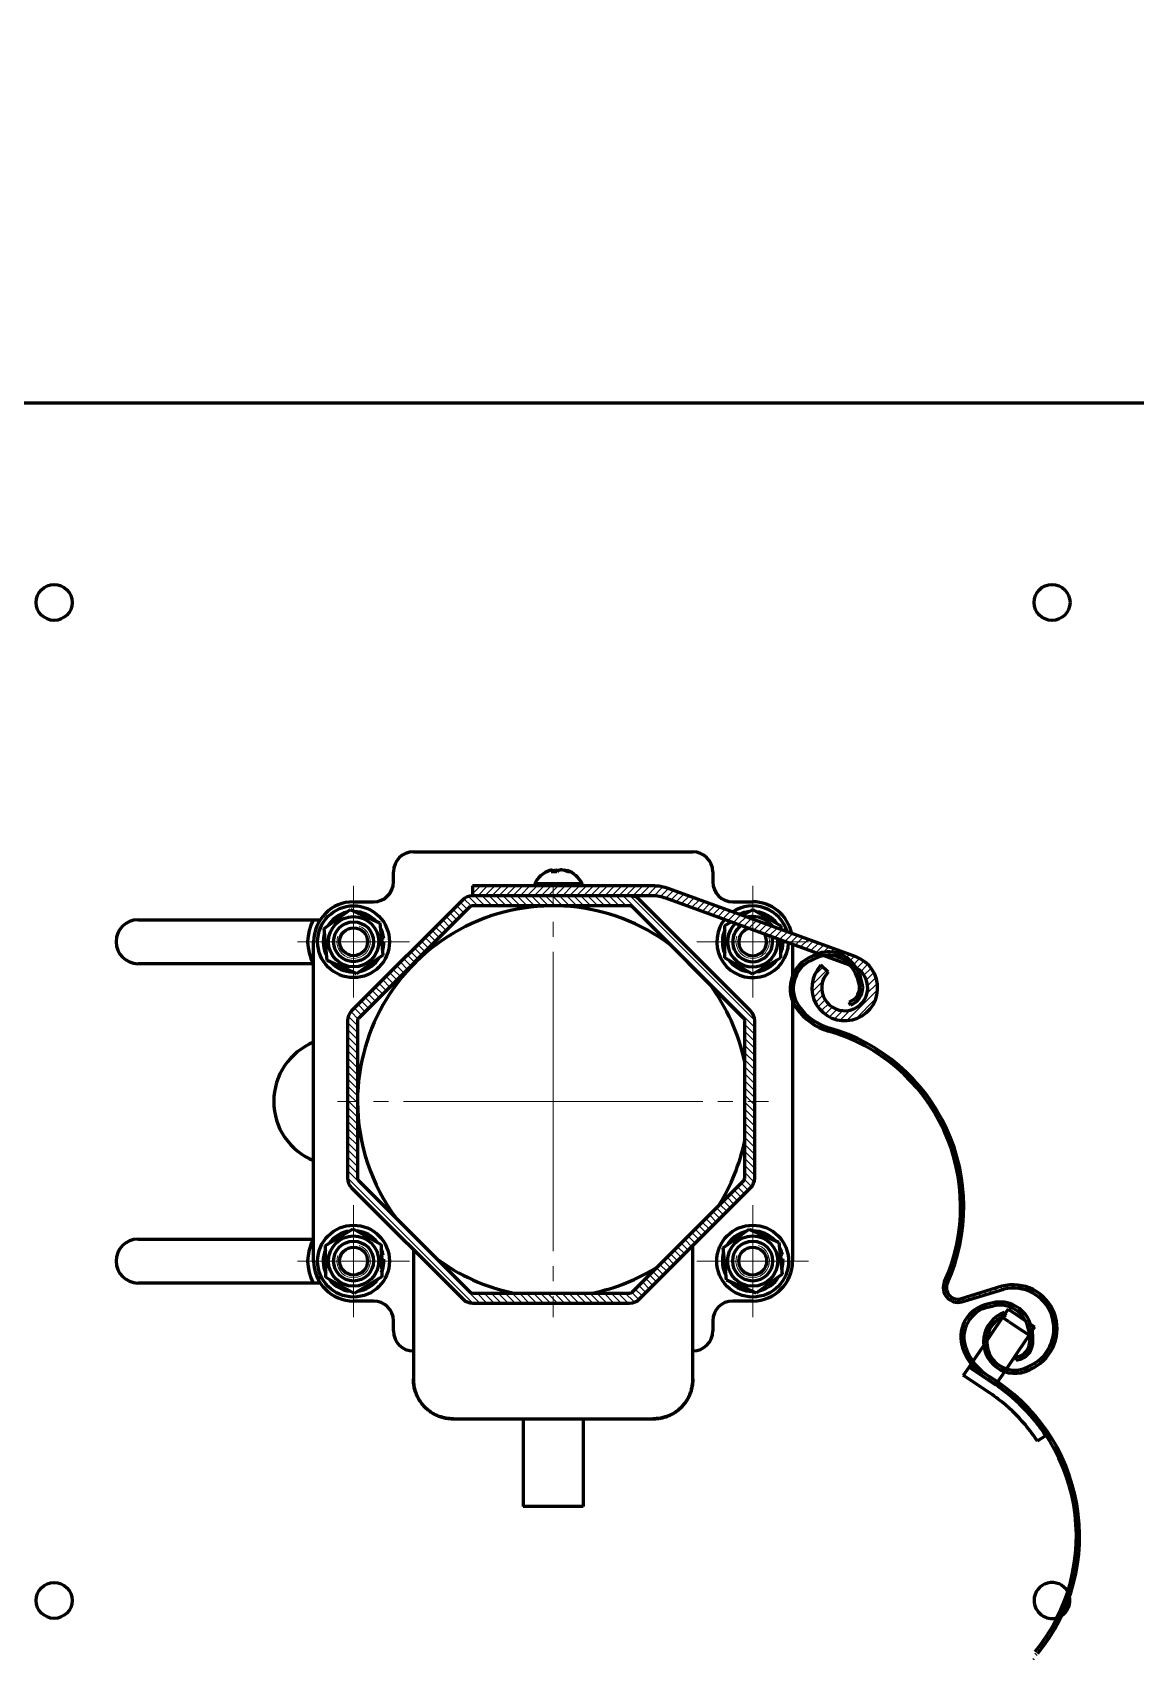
# Model space of a CAD drawing. Header units: millimetres. Extents: x 0 to 841, y 0 to 594.
# Drawn here: x 456.5 to 567.1, y 431.8 to 594 of the extents above; entities that cross this region are included whole.
import ezdxf

# ---------------------------------------------------------------- set-up
doc = ezdxf.new("R2010")
doc.units = ezdxf.units.MM
for name, pattern in [('K5LT_AXLED', [19.5, 15, -1.5, 1.5, -1.5]), ('K5LT_BASIC', [0]), ('K5LT_THIN', [0])]:
    doc.linetypes.add(name, pattern=pattern)
doc.layers.add('Системный слой (1)', color=7, linetype='Continuous', true_color=0x909090)
pattern_1 = [(-45, (0, 0), (0.3535534, 0.3535534), [])]

# ---------------------------------------------------------------- blocks, each defined once
blk = doc.blocks.new('U463')
at = {"layer": 'Системный слой (1)', "color": 5, "linetype": 'K5LT_BASIC', "lineweight": 60, "true_color": 0x0000ff}
for start, end in [(138.3888, 142.6354), (96.7963, 115.7929), (36.7963, 82.6354), (156.7963, 202.6354), (336.7963, 359.0761), (216.7963, 262.6354), (276.7963, 322.6354)]:
    blk.add_arc((528.68, 502.88), 3.04, start, end, dxfattribs=at)
blk = doc.blocks.new('U464')
at = {"layer": 'Системный слой (1)', "color": 5, "linetype": 'K5LT_BASIC', "lineweight": 60, "true_color": 0x0000ff}
for start, end in [(103.0866, 148.9257), (43.0866, 88.9257), (11.6912, 28.9257), (163.0866, 208.9257), (343.0866, 357.5902), (283.0866, 328.9257), (223.0866, 268.9257)]:
    blk.add_arc((528.68, 470.88), 3.04, start, end, dxfattribs=at)
blk = doc.blocks.new('U466')
at = {"layer": 'Системный слой (1)', "color": 5, "linetype": 'K5LT_BASIC', "lineweight": 60, "true_color": 0x0000ff}
for start, end in [(133.621, 6.379), (89.7158, 102.7401), (37.2599, 89.7158)]:
    blk.add_arc((528.68, 502.88), 2.52, start, end, dxfattribs=at)
blk = doc.blocks.new('U467')
at = {"layer": 'Системный слой (1)', "color": 5, "linetype": 'K5LT_BASIC', "lineweight": 60, "true_color": 0x0000ff}
for p, q in [((525.89, 504.51), (526.51, 504.87)), ((527.65, 505.52), (528.7, 506.12))]:
    blk.add_line(p, q, dxfattribs=at)
blk = doc.blocks.new('U468')
at = {"layer": 'Системный слой (1)', "color": 5, "linetype": 'K5LT_BASIC', "lineweight": 60, "true_color": 0x0000ff}
for p, q in [((531.48, 503.06), (531.47, 501.25)), ((531.49, 504.49), (531.49, 504.12))]:
    blk.add_line(p, q, dxfattribs=at)
blk = doc.blocks.new('U469')
at = {"layer": 'Системный слой (1)', "color": 5, "linetype": 'K5LT_BASIC', "lineweight": 60, "true_color": 0x0000ff}
for start, end in [(97.8793, 143.7184), (37.8793, 83.7184), (157.8793, 203.7184), (11.0925, 23.7184), (337.8793, 356.9915), (217.8793, 263.7184), (277.8793, 323.7184)]:
    blk.add_arc((488.68, 470.88), 3.04, start, end, dxfattribs=at)
blk = doc.blocks.new('U471')
at = {"layer": 'Системный слой (1)', "color": 5, "linetype": 'K5LT_BASIC', "lineweight": 60, "true_color": 0x0000ff}
for start, end in [(167.9633, 14.0438), (125.9562, 167.9633)]:
    blk.add_arc((528.68, 502.88), 2, start, end, dxfattribs=at)
blk = doc.blocks.new('U472')
at = {"layer": 'Системный слой (1)', "color": 5, "linetype": 'K5LT_BASIC', "lineweight": 60, "true_color": 0x0000ff}
for start, end in [(167.9633, 33.1064), (106.8936, 167.9633)]:
    blk.add_arc((528.68, 502.88), 1.4, start, end, dxfattribs=at)
blk = doc.blocks.new('U473')
at = {"layer": 'Системный слой (1)', "color": 5, "linetype": 'K5LT_BASIC', "lineweight": 60, "true_color": 0x0000ff}
for start, end in [(102.603, 148.4421), (42.603, 88.4421), (162.603, 208.4421), (6.5205, 28.4421), (342.603, 352.4195), (222.603, 268.4421), (282.603, 328.4421)]:
    blk.add_arc((488.68, 502.88), 3.04, start, end, dxfattribs=at)
blk = doc.blocks.new('U474')
at = {"layer": 'Системный слой (1)', "color": 5, "linetype": 'K5LT_BASIC', "lineweight": 60, "true_color": 0x0000ff}
for p, q in [((532.68, 502.62), (532.68, 499.5)), ((532.68, 496.91), (532.68, 470.88))]:
    blk.add_line(p, q, dxfattribs=at)
blk = doc.blocks.new('U475')
at = {"layer": 'Системный слой (1)', "color": 5, "linetype": 'K5LT_BASIC', "lineweight": 60, "true_color": 0x0000ff}
for start, end in [(53.1921, 180), (11.5953, 36.8079), (180, 216.8079), (327.7441, 348.4047), (233.1921, 258.4047), (281.5953, 302.2559)]:
    blk.add_arc((508.68, 486.88), 19.6, start, end, dxfattribs=at)
blk = doc.blocks.new('U477')
at = {"layer": 'Системный слой (1)', "color": 5, "linetype": 'K5LT_BASIC', "lineweight": 60, "true_color": 0x0000ff}
for p, q in [((509.8, 510.09), (510.07, 510.02)), ((510.07, 510.02), (510.1, 510.01))]:
    blk.add_line(p, q, dxfattribs=at)
blk = doc.blocks.new('U483')
at = {"layer": 'Системный слой (1)', "color": 5, "linetype": 'K5LT_BASIC', "lineweight": 60, "true_color": 0x0000ff}
for p, q in [((550.75, 460.84), (551.04, 461.27)), ((550.37, 460.27), (550.56, 460.56))]:
    blk.add_line(p, q, dxfattribs=at)
blk = doc.blocks.new('U484')
at = {"layer": 'Системный слой (1)', "color": 5, "linetype": 'K5LT_BASIC', "lineweight": 60, "true_color": 0x0000ff}
for p, q in [((554.29, 466.07), (553.98, 465.62)), ((553.8, 465.35), (553.73, 465.24))]:
    blk.add_line(p, q, dxfattribs=at)
blk = doc.blocks.new('U485')
at = {"layer": 'Системный слой (1)', "color": 5, "linetype": 'K5LT_BASIC', "lineweight": 60, "true_color": 0x0000ff}
for p, q in [((556.94, 464.28), (556.69, 463.92)), ((556.43, 463.53), (556.38, 463.45))]:
    blk.add_line(p, q, dxfattribs=at)
blk = doc.blocks.new('U486')
at = {"layer": 'Системный слой (1)', "color": 5, "linetype": 'K5LT_BASIC', "lineweight": 60, "true_color": 0x0000ff}
for p, q in [((553.7, 459.48), (553.23, 458.78)), ((553.05, 458.51), (553.02, 458.48))]:
    blk.add_line(p, q, dxfattribs=at)
blk = doc.blocks.new('U487')
at = {"layer": 'Системный слой (1)', "color": 5, "linetype": 'K5LT_BASIC', "lineweight": 60, "true_color": 0x0000ff}
for p, q in [((551.04, 461.27), (551.84, 462.44)), ((552.14, 462.89), (552.61, 463.59))]:
    blk.add_line(p, q, dxfattribs=at)
blk = doc.blocks.new('U488')
at = {"layer": 'Системный слой (1)', "color": 5, "linetype": 'K5LT_BASIC', "lineweight": 60, "true_color": 0x0000ff}
for p, q in [((555.26, 461.8), (554.11, 460.09)), ((553.92, 459.81), (553.7, 459.48))]:
    blk.add_line(p, q, dxfattribs=at)
blk = doc.blocks.new('U489')
at = {"layer": 'Системный слой (1)', "color": 5, "linetype": 'K5LT_BASIC', "lineweight": 60, "true_color": 0x0000ff}
for start, end in [(16.0714, 123.9286), (141.8796, 155.8883), (155.8883, 358.1204)]:
    blk.add_arc((528.68, 502.88), 3.6, start, end, dxfattribs=at)
blk = doc.blocks.new('U495')
at = {"layer": 'Системный слой (1)', "color": 5, "linetype": 'K5LT_BASIC', "lineweight": 60, "true_color": 0x0000ff}
for start, end in [(29.1754, 180), (180, 286.6579), (302.7504, 13.0829)]:
    blk.add_arc((558.68, 436.88), 1.8, start, end, dxfattribs=at)
blk = doc.blocks.new('U543')
at = {"layer": 'Системный слой (1)', "color": 30, "linetype": 'K5LT_AXLED', "lineweight": 18, "true_color": 0xff8000}
for q in [(488.68, 508.48), (483.08, 502.88), (488.68, 497.28), (494.28, 502.88)]:
    blk.add_line((488.68, 502.88), q, dxfattribs=at)
blk = doc.blocks.new('U544')
at = {"layer": 'Системный слой (1)', "color": 30, "linetype": 'K5LT_AXLED', "lineweight": 18, "true_color": 0xff8000}
for q in [(528.68, 508.48), (523.08, 502.88), (528.68, 497.28), (534.28, 502.88)]:
    blk.add_line((528.68, 502.88), q, dxfattribs=at)
blk = doc.blocks.new('U545')
at = {"layer": 'Системный слой (1)', "color": 30, "linetype": 'K5LT_AXLED', "lineweight": 18, "true_color": 0xff8000}
for q in [(528.68, 476.48), (523.08, 470.88), (528.68, 465.28), (534.28, 470.88)]:
    blk.add_line((528.68, 470.88), q, dxfattribs=at)
blk = doc.blocks.new('U546')
at = {"layer": 'Системный слой (1)', "color": 30, "linetype": 'K5LT_AXLED', "lineweight": 18, "true_color": 0xff8000}
for q in [(488.68, 476.48), (483.08, 470.88), (488.68, 465.28), (494.28, 470.88)]:
    blk.add_line((488.68, 470.88), q, dxfattribs=at)
blk = doc.blocks.new('U547')
at = {"layer": 'Системный слой (1)', "color": 30, "linetype": 'K5LT_AXLED', "lineweight": 18, "true_color": 0xff8000}
for q in [(508.68, 508.48), (487.08, 486.88), (508.68, 465.28), (530.28, 486.88)]:
    blk.add_line((508.68, 486.88), q, dxfattribs=at)

msp = doc.modelspace()

# ---------------------------------------------------------------- hatches: boundary and pattern name
at = {"layer": 'Системный слой (1)'}
h = msp.add_hatch(dxfattribs=at)
h.set_pattern_fill('Металл', angle=45, style=0, pattern_type=0)
h.set_pattern_definition([(45, (0, 0), (-0.3535534, 0.3535534), [])])
h.paths.add_polyline_path([(518.6115, 508.4841), (518.6115, 507.4841), (519.9796, 507.2429), (520.3216, 508.1826)])
h.paths.add_polyline_path([(518.6115, 507.4841), (518.6115, 508.4841), (500.6115, 508.4841), (500.6115, 507.4841)])
h.paths.add_polyline_path([(520.3216, 508.1826), (519.9796, 507.2429), (538.6967, 500.4304), (539.68, 499.7379), (540.1793, 498.6438), (540.0582, 497.4473), (539.3497, 496.4754), (538.2476, 495.994), (537.0532, 496.1347), (536.0931, 496.8589), (535.6297, 497.9688), (535.7899, 499.1607), (536.2316, 499.8416), (535.5018, 500.5253), (534.7689, 499.2806), (534.6378, 497.8421), (535.1336, 496.4855), (536.1614, 495.4705), (537.5242, 494.9918), (538.9609, 495.1409), (540.1963, 495.8894), (540.9937, 497.0938), (541.2002, 498.5234), (540.7765, 499.9043), (539.8035, 500.9719), (539.0387, 501.3701)])
h = msp.add_hatch(dxfattribs=at)
h.set_pattern_fill('Металл', angle=-45, style=0, pattern_type=0)
h.set_pattern_definition(pattern_1)
h.paths.add_polyline_path([(488.0815, 479.2141), (488.3924, 478.3344), (488.4916, 478.2241), (499.6215, 467.0942), (500.4633, 466.692), (500.6115, 466.6841), (516.3516, 466.6841), (517.2312, 466.995), (517.3415, 467.0942), (528.4715, 478.2241), (528.8737, 479.0659), (528.8815, 479.2141), (528.8815, 494.9542), (528.5707, 495.8338), (528.4715, 495.9441), (517.3415, 507.0741), (516.4997, 507.4763), (516.3516, 507.4841), (500.6115, 507.4841), (499.7318, 507.1733), (499.6215, 507.0741), (488.4916, 495.9441), (488.0894, 495.1023), (488.0815, 494.9542)])
h.paths.add_polyline_path([(527.7644, 478.9312), (516.6344, 467.8013), (516.3516, 467.6841), (500.6115, 467.6841), (500.3286, 467.8013), (489.1987, 478.9312), (489.0815, 479.2141), (489.0815, 494.9542), (489.1987, 495.237), (500.3286, 506.367), (500.6115, 506.4841), (516.3516, 506.4841), (516.6344, 506.367), (527.7644, 495.237), (527.8815, 494.9542), (527.8815, 479.2141)])
h = msp.add_hatch(dxfattribs=at)
h.set_pattern_fill('Металл', angle=-45, style=0, pattern_type=0)
h.set_pattern_definition(pattern_1)
h.paths.add_polyline_path([(553.8536, 468.0813), (555.4608, 468.1328), (556.963, 467.5594), (558.127, 466.45), (558.772, 464.9771), (558.7978, 463.3693), (558.2003, 461.8764), (557.0724, 460.7304), (556.6688, 460.4898), (556.2607, 460.2775), (554.9654, 459.9591), (553.6687, 460.2715), (552.6606, 461.145), (552.1668, 462.3841), (552.2976, 463.7116), (553.0239, 464.8304), (554.0377, 465.4443), (553.9332, 465.7468), (552.7391, 464.9998), (551.9916, 463.8059), (551.8413, 462.4054), (552.3183, 461.0801), (553.3267, 460.0966), (554.6636, 459.653), (556.0599, 459.8384), (556.4085, 459.9936), (556.8165, 460.206), (558.125, 461.2443), (558.9522, 462.6956), (559.1788, 464.3506), (558.7721, 465.9708), (557.7909, 467.3227), (556.3764, 468.2114), (554.7327, 468.5088), (553.6509, 468.3603), (549.4769, 467.0842), (548.645, 467.2419), (548.1419, 467.9229), (548.2039, 468.6993), (549.3196, 471.9641), (549.8145, 475.3786), (549.6716, 478.8259), (548.8958, 482.1878), (547.5137, 485.3491), (545.5727, 488.2015), (543.1392, 490.6473), (540.2966, 492.6027), (537.1423, 494.0007), (536.3774, 494.2398), (534.6662, 495.0655), (533.3231, 496.4092), (533.2999, 496.4421), (532.7804, 497.7366), (532.8852, 499.1275), (533.5928, 500.3295), (534.4025, 500.9389), (534.9348, 501.2158), (536.2432, 501.541), (537.5562, 501.235), (538.5633, 500.3957), (539.2838, 498.9143), (539.3707, 498.5077), (539.2098, 497.5612), (538.5932, 496.9562), (538.3457, 496.8274), (538.4934, 496.5436), (538.741, 496.6724), (539.4962, 497.4181), (539.6999, 498.4597), (539.6865, 498.5592), (539.1029, 500.1648), (538.8187, 500.5884), (537.7313, 501.5049), (536.3542, 501.8598), (534.9593, 501.5829), (534.7871, 501.4997), (534.2548, 501.2227), (533.1306, 500.2812), (532.5074, 498.9538), (532.5013, 497.4874), (533.0376, 496.2587), (534.4022, 494.8615), (536.1432, 493.9764), (536.2885, 493.9324), (539.4712, 492.6796), (542.3655, 490.857), (544.8707, 488.5282), (546.8992, 485.7742), (548.3805, 482.6912), (549.2628, 479.3866), (549.5155, 475.9755), (549.1297, 472.5769), (548.1189, 469.3093), (547.912, 468.8303), (547.8241, 467.8743), (548.3412, 467.0656), (549.2459, 466.7442), (549.6437, 466.7942)])
h = msp.add_hatch(dxfattribs=at)
h.set_pattern_fill('Металл', angle=-45, style=0, pattern_type=0)
h.set_pattern_definition(pattern_1)
h.paths.add_polyline_path([(562.5461, 429.4933), (564.1118, 429.1271), (565.4145, 428.1844), (566.2517, 426.8116), (566.4935, 425.2219), (566.1022, 423.6622), (565.1387, 422.3749), (563.7526, 421.5598), (563.3005, 421.4319), (562.8514, 421.3324), (561.5178, 421.3601), (560.3462, 421.9976), (559.5985, 423.1022), (559.4422, 424.4269), (559.9121, 425.6752), (560.9032, 426.5679), (562.0414, 426.8986), (562.0187, 427.2178), (560.672, 426.8053), (559.641, 425.8455), (559.1333, 424.5317), (559.2511, 423.128), (559.9706, 421.9171), (561.147, 421.1426), (562.5437, 420.9603), (562.9206, 421.02), (563.3697, 421.1195), (564.9024, 421.7838), (566.077, 422.9716), (566.7242, 424.5115), (566.7508, 426.1818), (566.1529, 427.7415), (565.0166, 428.966), (563.5059, 429.6788), (562.4225, 429.8153), (558.0604, 429.663), (557.2977, 430.0306), (556.988, 430.8186), (557.2488, 431.5525), (559.1715, 434.4173), (560.5333, 437.5874), (561.2875, 440.9542), (561.4083, 444.4023), (560.8915, 447.8136), (559.7548, 451.0712), (558.0372, 454.0635), (555.7976, 456.688), (553.1126, 458.8548), (552.4357, 459.2838), (550.9965, 460.5241), (550.0469, 462.1697), (550.0331, 462.2074), (549.8663, 463.5923), (550.3275, 464.9087), (551.3221, 465.8866), (552.262, 466.2656), (552.8478, 466.3954), (554.1957, 466.3708), (555.3848, 465.7355), (556.1403, 464.6641), (556.4529, 463.0467), (556.4316, 462.6314), (556.0312, 461.7589), (555.2791, 461.3341), (555.0067, 461.2737), (555.0759, 460.9613), (555.3483, 461.0217), (556.2708, 461.5465), (556.7372, 462.4998), (556.75, 462.5995), (556.6018, 464.3014), (556.437, 464.7841), (555.6238, 465.9508), (554.3855, 466.65), (552.9665, 466.7436), (552.7785, 466.7078), (552.1928, 466.5781), (550.8631, 465.9596), (549.9176, 464.8387), (549.5322, 463.4238), (549.7323, 462.0982), (550.6887, 460.3954), (552.1413, 459.0899), (552.2702, 459.0098), (555.0202, 456.976), (557.3443, 454.4664), (559.1613, 451.5685), (560.4079, 448.3834), (561.0408, 445.022), (561.0377, 441.6016), (560.399, 438.2414), (559.1467, 435.0584), (557.3246, 432.1638), (557.0008, 431.7546), (556.6684, 430.854), (556.9587, 429.9389), (557.7493, 429.3944), (558.1465, 429.3397)])

# ---------------------------------------------------------------- linework, layer by layer
at = {"layer": 'Системный слой (1)', "color": 5, "linetype": 'K5LT_BASIC', "lineweight": 60, "true_color": 0x0000ff}
for p, q in [((450.6815, 556.8841), (573.4815, 556.8841)), ((494.6815, 511.8841), (522.6815, 511.8841)), ((492.6815, 508.8841), (492.6815, 509.8841)), ((508.6211, 510.0874), (508.3485, 510.0222)), ((508.5978, 510.0144), (508.6404, 509.8992)), ((508.6211, 510.0874), (508.6844, 509.9009)), ((508.6403, 510.031), (508.9683, 510.0874)), ((508.9683, 510.0874), (509.2115, 510.0222)), ((508.9683, 510.0874), (508.9955, 509.8929)), ((509.8019, 510.0874), (509.7827, 510.031)), ((510.0968, 510.0144), (510.0549, 509.936)), ((524.6815, 509.8841), (524.6815, 508.8841)), ((500.6115, 508.4841), (500.6115, 507.4841)), ((518.6115, 508.4841), (500.6115, 508.4841)), ((506.8115, 508.6941), (506.8115, 508.4841)), ((511.6115, 508.6941), (506.8115, 508.6941)), ((511.6115, 508.6941), (511.6115, 508.4841)), ((539.0387, 501.3701), (520.3216, 508.1826)), ((499.6215, 507.0741), (488.4916, 495.9441)), ((488.6815, 506.8841), (490.6815, 506.8841)), ((500.3286, 506.367), (489.1987, 495.237)), ((516.3516, 507.4841), (500.6115, 507.4841)), ((518.6115, 507.4841), (500.6115, 507.4841)), ((516.3516, 506.4841), (500.6115, 506.4841)), ((508.0115, 506.4841), (508.0115, 506.4727)), ((510.4115, 506.4841), (510.4115, 506.4076)), ((527.7644, 495.237), (516.6344, 506.367)), ((528.4715, 495.9441), (517.3415, 507.0741)), ((538.6967, 500.4304), (519.9796, 507.2429)), ((526.6815, 506.8841), (528.6815, 506.8841)), ((467.0815, 505.0841), (485.3409, 505.0841)), ((485.739, 504.2237), (488.3704, 506.1023)), ((488.3704, 506.1023), (491.313, 504.7627)), ((491.313, 504.7627), (491.6241, 501.5445)), ((528.6976, 506.1173), (531.4895, 504.4868)), ((486.0501, 501.0056), (485.739, 504.2237)), ((491.7019, 503.2293), (491.4624, 503.2171)), ((525.8736, 501.2815), (525.8896, 504.5146)), ((484.6815, 470.8841), (484.6815, 502.8841)), ((491.6241, 501.5445), (488.9927, 499.666)), ((491.4991, 502.8375), (491.7213, 502.8489)), ((491.5342, 502.4749), (491.695, 502.4831)), ((531.4811, 502.7946), (531.7211, 502.8351)), ((534.7871, 501.4997), (534.2548, 501.2227)), ((484.6815, 500.6841), (467.0815, 500.6841)), ((488.9927, 499.666), (486.0501, 501.0056)), ((528.6655, 499.651), (525.8736, 501.2815)), ((531.4735, 501.2537), (528.6655, 499.651)), ((534.4025, 500.9389), (534.9348, 501.2158)), ((536.2316, 499.8416), (535.5018, 500.5253)), ((538.5932, 496.9562), (538.3457, 496.8274)), ((538.3457, 496.8274), (538.4934, 496.5436)), ((538.4934, 496.5436), (538.741, 496.6724)), ((488.0815, 494.9542), (488.0815, 479.2141)), ((489.0815, 494.9542), (489.0815, 479.2141)), ((527.8815, 479.2141), (527.8815, 494.9542)), ((528.8815, 479.2141), (528.8815, 494.9542)), ((489.1987, 478.9312), (500.3286, 467.8013)), ((516.6344, 467.8013), (527.7644, 478.9312)), ((488.4916, 478.2241), (499.6215, 467.0942)), ((517.3415, 467.0942), (528.4715, 478.2241)), ((485.8593, 472.4615), (488.6365, 474.117)), ((488.6365, 474.117), (491.4587, 472.5396)), ((525.7278, 472.1989), (528.3432, 474.0995)), ((528.3432, 474.0995), (531.297, 472.7848)), ((467.0815, 473.0841), (484.6815, 473.0841)), ((485.9043, 469.2287), (485.8593, 472.4615)), ((491.4587, 472.5396), (491.5038, 469.3067)), ((522.6815, 459.0841), (522.6815, 472.4342)), ((526.0661, 468.9834), (525.7278, 472.1989)), ((531.297, 472.7848), (531.6353, 469.5694)), ((491.6647, 471.469), (491.474, 471.4439)), ((491.4794, 471.0604), (491.7145, 471.0913)), ((491.4845, 470.6939), (491.7173, 470.7246)), ((494.6815, 472.0342), (494.6815, 459.0841)), ((531.6585, 471.5001), (531.4355, 471.4684)), ((531.4754, 471.0893), (531.7121, 471.123)), ((531.5135, 470.7271), (531.7188, 470.7563)), ((488.7266, 467.6513), (485.9043, 469.2287)), ((491.5038, 469.3067), (488.7266, 467.6513)), ((529.0198, 467.6687), (526.0661, 468.9834)), ((531.6353, 469.5694), (529.0198, 467.6687)), ((485.3409, 468.6841), (467.0815, 468.6841)), ((500.6115, 467.6841), (516.3516, 467.6841)), ((553.6509, 468.3603), (549.4769, 467.0842)), ((549.6437, 466.7942), (553.8536, 468.0813)), ((490.6815, 466.8841), (488.6815, 466.8841)), ((500.6115, 466.6841), (516.3516, 466.6841)), ((528.6815, 466.8841), (526.6815, 466.8841)), ((552.7785, 466.7078), (552.1928, 466.5781)), ((552.262, 466.2656), (552.8478, 466.3954)), ((554.0377, 465.4443), (553.9332, 465.7468)), ((554.2865, 466.0735), (554.9497, 465.626)), ((492.6815, 463.8841), (492.6815, 464.8841)), ((524.6815, 464.8841), (524.6815, 463.8841)), ((552.6085, 463.5866), (553.7272, 465.2445)), ((554.3904, 464.7971), (553.7272, 465.2445)), ((554.3904, 464.7971), (555.7167, 463.9021)), ((554.9497, 465.626), (556.0357, 464.8932)), ((556.5183, 464.5676), (556.9392, 464.2836)), ((556.3798, 463.4547), (555.2612, 461.7968)), ((556.3798, 463.4547), (555.7167, 463.9021)), ((555.2791, 461.3341), (555.0067, 461.2737)), ((555.0067, 461.2737), (555.0759, 460.9613)), ((555.0759, 460.9613), (555.3483, 461.0217)), ((549.8119, 459.4419), (550.3712, 460.2709)), ((549.8799, 459.396), (549.8119, 459.4419)), ((551.7154, 458.1575), (549.8799, 459.396)), ((550.3712, 460.2709), (550.4392, 460.2249)), ((550.4392, 460.2249), (552.2748, 458.9864)), ((556.6688, 460.4898), (556.2607, 460.2775)), ((556.4085, 459.9936), (556.8165, 460.206)), ((552.4645, 457.652), (551.7154, 458.1575)), ((552.2748, 458.9864), (553.0238, 458.481)), ((498.6815, 455.0841), (518.6815, 455.0841)), ((505.6815, 455.0841), (505.6815, 446.2841)), ((511.6815, 455.0841), (511.6815, 446.2841)), ((557.2104, 452.863), (558.0444, 453.4148)), ((511.6815, 446.2841), (505.6815, 446.2841))]:
    msp.add_line(p, q, dxfattribs=at)
for centre, radius in [((458.6815, 536.8841), 1.8), ((558.6815, 536.8841), 1.8), ((488.6815, 502.8841), 3.6), ((488.6815, 502.8841), 2.52), ((488.6815, 502.8841), 2), ((488.6815, 502.8841), 1.4), ((488.6815, 470.8841), 3.6), ((528.6815, 470.8841), 3.6), ((488.6815, 470.8841), 2.52), ((488.6815, 470.8841), 2), ((488.6815, 470.8841), 1.4), ((528.6815, 470.8841), 2.52), ((528.6815, 470.8841), 2), ((528.6815, 470.8841), 1.4), ((458.6815, 436.8841), 1.8)]:
    msp.add_circle(centre, radius, dxfattribs=at)
for centre, radius, start, end in [((494.6815, 509.8841), 2, 90, 180), ((522.6815, 509.8841), 2, 0, 90), ((509.2115, 507.4699), 2.6942, 108.679827, 152.974939), ((509.2115, 507.4699), 2.6942, 27.025061, 71.320173), ((490.6815, 508.8841), 2, 270, 0), ((518.6115, 503.4841), 5, 70, 90), ((526.6815, 508.8841), 2, 180, 270), ((488.6815, 502.8841), 4, 90, 180), ((500.6115, 506.0841), 1.4, 90, 135), ((500.6115, 506.0841), 0.4, 90, 135), ((516.3516, 506.0841), 1.4, 45, 90), ((516.3516, 506.0841), 0.4, 45, 90), ((518.6115, 503.4841), 4, 70, 90), ((528.6815, 502.8841), 4, 11.999594, 90), ((467.0815, 502.8841), 2.2, 90, 270), ((488.6815, 502.8841), 4.6, 151.428122, 208.571878), ((528.6815, 502.8841), 3.04, 359.076066, 1.611238), ((488.6815, 502.8841), 3.04, 352.419521, 359.335841), ((537.9101, 498.2691), 3.3, 136.867604, 70), ((536.2642, 498.6611), 3.2, 37.034516, 117.491459), ((536.2642, 498.6611), 2.88, 37.034516, 117.491459), ((535.8243, 498.2067), 3.4, 117.491459, 214.954126), ((535.8243, 498.2067), 3.08, 117.491459, 214.954126), ((537.9101, 498.2691), 2.3, 136.867604, 70), ((535.1467, 497.8178), 4.28, 9.275002, 37.034516), ((535.1467, 497.8178), 4.6, 9.275002, 37.034516), ((537.9101, 498.2691), 1.48, 297.491459, 9.275002), ((537.9101, 498.2691), 1.8, 297.491459, 9.275002), ((489.4815, 494.9542), 1.4, 135, 180), ((489.4815, 494.9542), 0.4, 135, 180), ((527.4815, 494.9542), 0.4, 0, 45), ((527.4815, 494.9542), 1.4, 0, 45), ((537.9553, 499.6963), 6, 214.954126, 253.870537), ((537.9553, 499.6963), 5.68, 214.954126, 253.870537), ((531.199, 476.3336), 18.32, 335.822347, 73.870537), ((531.199, 476.3336), 18.64, 335.822347, 73.870537), ((487.0815, 486.8841), 6.4, 112.024313, 247.975687), ((489.4815, 479.2141), 1.4, 180, 225), ((489.4815, 479.2141), 0.4, 180, 225), ((527.4815, 479.2141), 0.4, 315, 0), ((527.4815, 479.2141), 1.4, 315, 0), ((467.0815, 470.8841), 2.2, 90, 270), ((488.6815, 470.8841), 4.6, 151.428122, 208.571878), ((488.6815, 470.8841), 4, 180, 270), ((488.6815, 470.8841), 3.04, 356.991483, 3.907803), ((528.6815, 470.8841), 4, 270, 0), ((528.6815, 470.8841), 3.04, 357.590224, 4.506544), ((500.6115, 468.0841), 0.4, 225, 270), ((516.3516, 468.0841), 0.4, 270, 315), ((549.2621, 468.2242), 1.48, 155.822347, 284.941629), ((549.2621, 468.2242), 1.16, 155.822347, 280.6669), ((554.7854, 464.1091), 4.4, 297.491459, 104.941629), ((554.7854, 464.1091), 4.08, 297.491459, 103.201456), ((490.6815, 464.8841), 2, 0, 90), ((500.6115, 468.0841), 1.4, 225, 270), ((516.3516, 468.0841), 1.4, 270, 315), ((526.6815, 464.8841), 2, 90, 180), ((552.9282, 463.2585), 3.4, 102.491459, 199.954126), ((552.9282, 463.2585), 3.08, 102.491459, 199.954126), ((554.959, 462.779), 3.14, 109.067492, 297.491459), ((553.4707, 463.5836), 3.2, 22.034516, 102.491459), ((553.4707, 463.5836), 2.88, 22.034516, 102.491459), ((554.959, 462.779), 2.82, 109.067492, 297.491459), ((552.1729, 463.0584), 4.28, 354.275002, 22.034516), ((552.1729, 463.0584), 4.6, 354.275002, 22.034516), ((494.6815, 463.8841), 2, 180, 270), ((522.6815, 463.8841), 2, 270, 0), ((554.959, 462.779), 1.48, 282.491459, 354.275002), ((554.959, 462.779), 1.8, 282.491459, 354.275002), ((555.3721, 464.1458), 6, 199.954126, 238.870537), ((555.3721, 464.1458), 5.68, 199.954126, 238.870537), ((542.7993, 443.3279), 18.64, 320.822347, 58.870537), ((542.7993, 443.3279), 18.32, 320.822347, 58.870537), ((542.7993, 443.3279), 17.28, 52.625459, 55.990453), ((542.7993, 443.3279), 18.28, 52.809735, 55.990453), ((542.7993, 443.3279), 18.28, 39.771712, 52.809735), ((542.7993, 443.3279), 17.28, 40.136805, 52.625459), ((542.7993, 443.3279), 17.28, 33.490453, 40.136805), ((542.7993, 443.3279), 18.28, 33.490453, 39.771712)]:
    msp.add_arc(centre, radius, start, end, dxfattribs=at)
at = {"layer": 'Системный слой (1)', "color": 7, "linetype": 'K5LT_THIN', "lineweight": 18}
for centre, end in [((488.6815, 502.8841), 70), ((528.6815, 502.8841), 21.940122), ((488.6815, 470.8841), 70), ((528.6815, 470.8841), 70)]:
    msp.add_arc(centre, 1.6752, 160, end, dxfattribs=at)
at = {"layer": 'Системный слой (1)', "color": 5, "linetype": 'K5LT_BASIC', "lineweight": 60, "true_color": 0x0000ff}
for centre, major_axis, ratio, start_param, end_param in [((509.364, 507.5019), (-0.5518, 2.6317), 0.37751966, 0.23299311, 0.36255185), ((509.375, 507.7886), (-2.3501, 1.2055), 0.73863253, 5.20684271, 5.4319723), ((509.0589, 507.5019), (0.5518, 2.6317), 0.37751966, 0.39097041, 0.52052914), ((509.275, 507.5019), (-1.2089, 2.4018), 0.90629537, 5.41366928, 5.54322802), ((509.1479, 507.5019), (1.2089, 2.4018), 0.90629537, 6.26962034, 6.39917908), ((508.819, 507.7886), (1.665, 2.0504), 0.30767927, 0.13226952, 0.35739911)]:
    msp.add_ellipse(centre, major_axis=major_axis, ratio=ratio, start_param=start_param, end_param=end_param, dxfattribs=at)
for points, knots in [([(508.5978, 510.0144), (508.6015, 510.0421), (508.6087, 510.0681), (508.6191, 510.0847), (508.6211, 510.0874)], [0, 0, 0, 0, 4.09566357, 5, 5, 5, 5]), ([(509.4546, 510.0874), (509.378, 510.0742), (509.2901, 510.051), (509.2009, 510.0184), (509.1905, 510.0144)], [0, 0, 0, 0, 4.41315136, 5, 5, 5, 5]), ([(509.8499, 510.0144), (509.7433, 510.0421), (509.6118, 510.0681), (509.4787, 510.0847), (509.4546, 510.0874)], [0, 0, 0, 0, 4.09566357, 5, 5, 5, 5]), ([(494.6815, 459.0841), (494.6815, 459.0396), (494.6822, 458.995), (494.6847, 458.9057), (494.6867, 458.8609), (494.6944, 458.7309), (494.7019, 458.6457), (494.7156, 458.5317), (494.7194, 458.503), (494.7316, 458.4169), (494.741, 458.3596), (494.7729, 458.1883), (494.7992, 458.0744), (494.8647, 457.8394), (494.9048, 457.7182), (495.009, 457.4485), (495.0767, 457.301), (495.2319, 457.0117), (495.32, 456.8699), (495.5153, 456.5962), (495.623, 456.4643), (495.8555, 456.2145), (495.9807, 456.0965), (496.2448, 455.8786), (496.3835, 455.7785), (496.6708, 455.5987), (496.8188, 455.5187), (497.1204, 455.38), (497.2736, 455.321), (497.5811, 455.2238), (497.7351, 455.1853), (497.9275, 455.149), (497.9648, 455.1425), (498.1111, 455.1192), (498.2212, 455.1062), (498.4398, 455.089), (498.5493, 455.0847), (498.6659, 455.0842), (498.6737, 455.0841), (498.6815, 455.0841)], [0, 0, 0, 0, 0.39114551, 0.39114551, 0.78229103, 0.78229103, 1.52524993, 1.52524993, 1.77540089, 1.77540089, 2.27570281, 2.27570281, 3.27630666, 3.27630666, 4.36494715, 4.36494715, 5.74411664, 5.74411664, 7.15979991, 7.15979991, 8.60214788, 8.60214788, 10.05966002, 10.05966002, 11.51056024, 11.51056024, 12.93978878, 12.93978878, 14.33810017, 14.33810017, 15.69620609, 15.69620609, 16.0220518, 16.0220518, 16.9766011, 16.9766011, 17.93115039, 17.93115039, 18, 18, 18, 18]), ([(498.6815, 455.0841), (498.637, 455.0841), (498.5924, 455.0848), (498.5031, 455.0873), (498.4583, 455.0893), (498.3284, 455.0969), (498.2434, 455.1045), (498.129, 455.1182), (498.0998, 455.1221), (498.0122, 455.1345), (497.9539, 455.1441), (497.7797, 455.1767), (497.6639, 455.2037), (497.4226, 455.2716), (497.2971, 455.3138), (497.0234, 455.4215), (496.8761, 455.4902), (496.5873, 455.6475), (496.446, 455.7366), (496.1733, 455.9339), (496.0421, 456.0424), (495.7937, 456.2768), (495.6766, 456.4027), (495.4604, 456.6682), (495.3614, 456.8074), (495.1836, 457.0955), (495.1046, 457.244), (494.968, 457.5462), (494.91, 457.6996), (494.8149, 458.0072), (494.7774, 458.1612), (494.7448, 458.3397), (494.7407, 458.3633), (494.7185, 458.4987), (494.7048, 458.6115), (494.6867, 458.8355), (494.6822, 458.9478), (494.6816, 459.0675), (494.6815, 459.0758), (494.6815, 459.0841)], [0, 0, 0, 0, 0.39114423, 0.39114423, 0.78228846, 0.78228846, 1.52415769, 1.52415769, 1.77861443, 1.77861443, 2.28752792, 2.28752792, 3.30535491, 3.30535491, 4.43414299, 4.43414299, 5.81527483, 5.81527483, 7.23253459, 7.23253459, 8.67575945, 8.67575945, 10.13340325, 10.13340325, 11.58283188, 11.58283188, 13.01141371, 13.01141371, 14.40813607, 14.40813607, 15.7640447, 15.7640447, 15.97046435, 15.97046435, 16.94860864, 16.94860864, 17.92675294, 17.92675294, 18, 18, 18, 18]), ([(522.6815, 459.0841), (522.6815, 459.0396), (522.6809, 458.995), (522.6784, 458.9057), (522.6764, 458.8609), (522.6687, 458.731), (522.6612, 458.6459), (522.6474, 458.5316), (522.6436, 458.5025), (522.6312, 458.4149), (522.6216, 458.3567), (522.589, 458.1826), (522.5621, 458.0669), (522.4943, 457.826), (522.4523, 457.7008), (522.3448, 457.4273), (522.2761, 457.28), (522.1189, 456.9912), (522.0299, 456.8498), (521.8328, 456.5771), (521.7243, 456.4459), (521.49, 456.1973), (521.3642, 456.0802), (521.0987, 455.8639), (520.9595, 455.7649), (520.6715, 455.5869), (520.523, 455.5079), (520.2209, 455.3712), (520.0675, 455.3131), (519.7599, 455.2179), (519.6059, 455.1803), (519.4268, 455.1475), (519.4026, 455.1433), (519.2667, 455.121), (519.1539, 455.1074), (518.93, 455.0893), (518.8178, 455.0848), (518.6981, 455.0842), (518.6898, 455.0841), (518.6815, 455.0841)], [0, 0, 0, 0, 0.39114423, 0.39114423, 0.78228847, 0.78228847, 1.52422161, 1.52422161, 1.77842141, 1.77842141, 2.28682101, 2.28682101, 3.3036202, 3.3036202, 4.4300296, 4.4300296, 5.81104079, 5.81104079, 7.22820609, 7.22820609, 8.67138009, 8.67138009, 10.12901822, 10.12901822, 11.57853185, 11.57853185, 13.007158, 13.007158, 14.40396835, 14.40396835, 15.75998033, 15.75998033, 15.97143541, 15.97143541, 16.94923316, 16.94923316, 17.92703091, 17.92703091, 18, 18, 18, 18]), ([(518.6815, 455.0841), (518.7261, 455.0841), (518.7707, 455.0848), (518.86, 455.0873), (518.9047, 455.0893), (519.0346, 455.0969), (519.1197, 455.1045), (519.2341, 455.1182), (519.2632, 455.1221), (519.3508, 455.1345), (519.4091, 455.1441), (519.5833, 455.1767), (519.6991, 455.2037), (519.9402, 455.2715), (520.0656, 455.3136), (520.3393, 455.4213), (520.4866, 455.49), (520.7753, 455.6473), (520.9167, 455.7364), (521.1894, 455.9336), (521.3206, 456.0421), (521.5691, 456.2764), (521.6862, 456.4023), (521.9024, 456.6678), (522.0015, 456.8071), (522.1793, 457.0952), (522.2583, 457.2437), (522.3949, 457.5459), (522.453, 457.6993), (522.5481, 458.007), (522.5857, 458.161), (522.619, 458.3437), (522.6238, 458.3715), (522.6459, 458.5089), (522.659, 458.6197), (522.6765, 458.8395), (522.6809, 458.9496), (522.6815, 459.0674), (522.6815, 459.0757), (522.6815, 459.0841)], [0, 0, 0, 0, 0.39114548, 0.39114548, 0.78229097, 0.78229097, 1.52419539, 1.52419539, 1.77858223, 1.77858223, 2.28735592, 2.28735592, 3.30490329, 3.30490329, 4.43275907, 4.43275907, 5.81395628, 5.81395628, 7.23126415, 7.23126415, 8.67453372, 8.67453372, 10.13222482, 10.13222482, 11.5817991, 11.5817991, 13.01039675, 13.01039675, 14.40733422, 14.40733422, 15.76376906, 15.76376906, 16.00631054, 16.00631054, 16.96629759, 16.96629759, 17.92628464, 17.92628464, 18, 18, 18, 18])]:
    msp.add_open_spline(points, degree=3, knots=knots, dxfattribs=at)

# ---------------------------------------------------------------- block references
at = {"layer": 'Системный слой (1)'}
for name in ['U477', 'U543', 'U547', 'U544', 'U475', 'U489', 'U473', 'U463', 'U467', 'U466', 'U471', 'U472', 'U468', 'U474', 'U546', 'U545', 'U469', 'U464', 'U484', 'U485', 'U487', 'U483', 'U488', 'U486', 'U495']:
    msp.add_blockref(name, (0, 0), dxfattribs=at)

doc.saveas('drawing.dxf')
